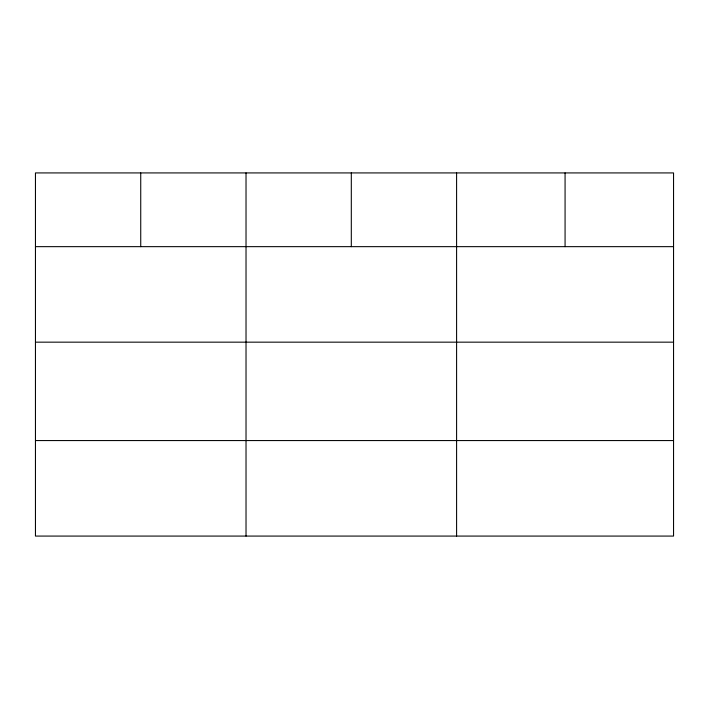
<?xml version="1.0" encoding="UTF-8"?>
<svg xmlns="http://www.w3.org/2000/svg" width="709" height="709" viewBox="0 0 709 709"><rect width="100%" height="100%" fill="white"/><g stroke="black" fill="none" stroke-linecap="round" stroke-linejoin="round"><path stroke-width="1.06" d="M673.55 342.163L673.55 172.925L35.45 172.925L35.45 536.075L673.55 536.075L673.55 342.163L35.45 342.163M35.45 246.652L673.55 246.652M35.45 440.564L673.55 440.564M565.073 172.925L565.073 246.652M456.596 172.925L456.596 536.075M351.309 172.925L351.309 246.652M246.023 172.925L246.023 536.075M140.737 172.925L140.737 246.652"/></g></svg>
